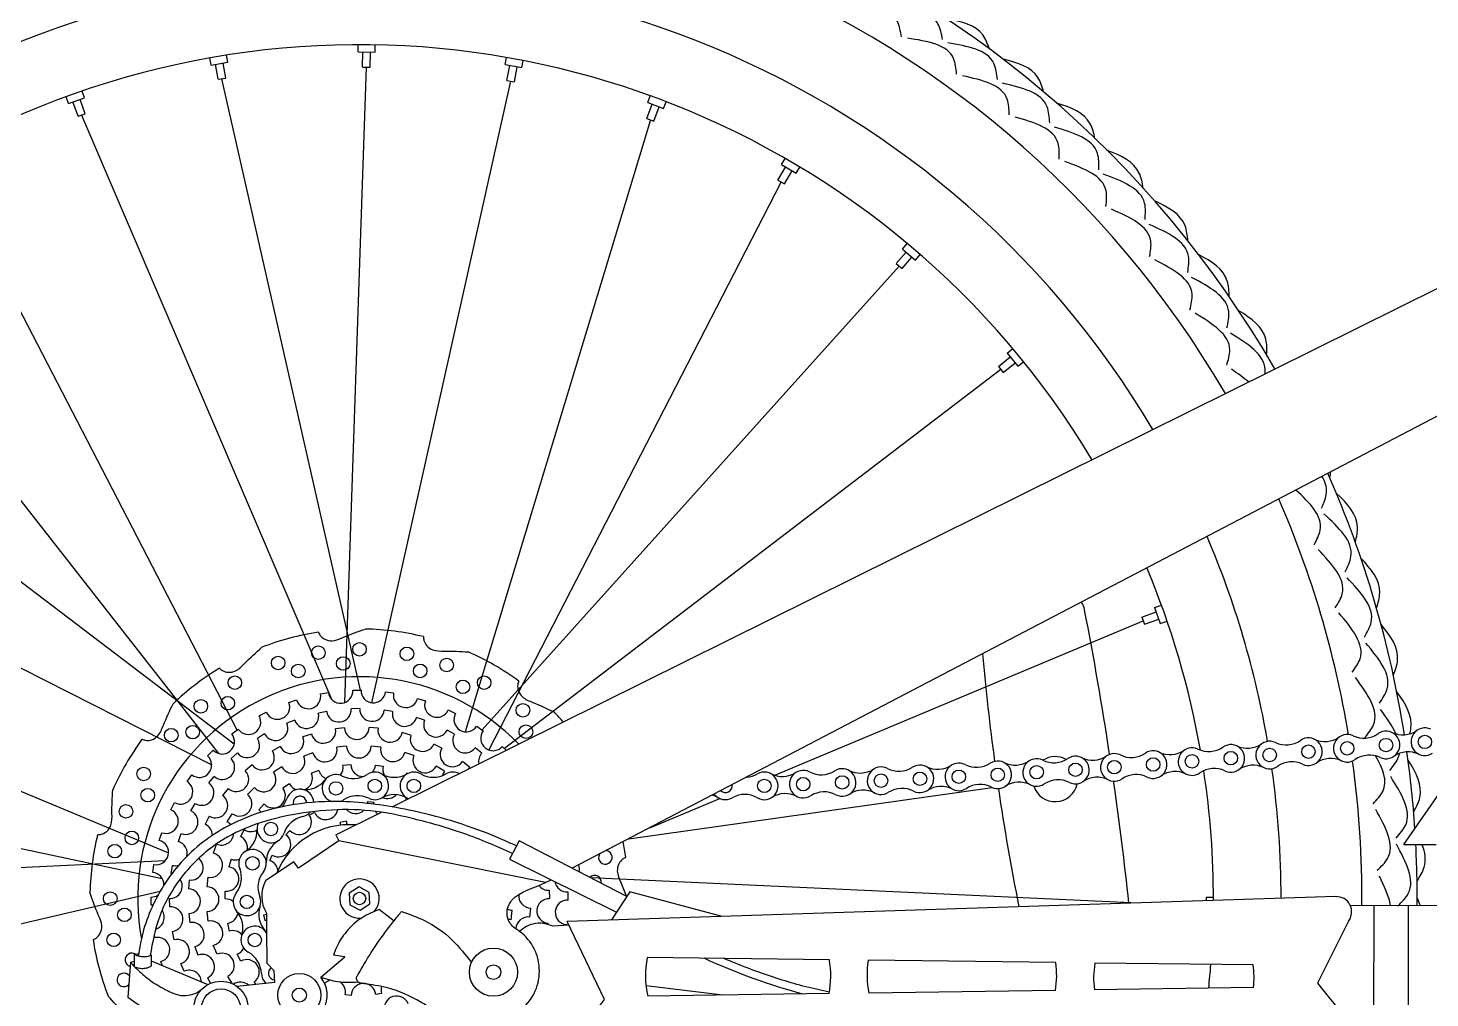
# Model space of a CAD drawing. Header units: millimetres. Extents: x -1488 to 354, y -1 to 1042.
# Drawn here: x -1249.3 to -795.1, y 313.1 to 627.3 of the extents above; entities that cross this region are included whole.
import ezdxf

# ---------------------------------------------------------------- set-up
doc = ezdxf.new("R2010")
doc.units = ezdxf.units.MM
doc.layers.add('ceco.net 420', color=7, linetype='Continuous')

msp = doc.modelspace()

# ---------------------------------------------------------------- linework, layer by layer
at = {"layer": 'ceco.net 420'}
for p, q in [((-1189.98, 615.33), (-1190.37, 617.65)), ((-1184.55, 616.25), (-1184.94, 618.56)), ((-1142.36, 619.59), (-1142.34, 621.93)), ((-1142.36, 619.59), (-1136.86, 619.54)), ((-1140.89, 614.64), (-1140.85, 619.57)), ((-1138.41, 614.62), (-1138.37, 619.55)), ((-1136.86, 619.54), (-1136.84, 621.88)), ((-1094.73, 615.5), (-1094.3, 617.81)), ((-1189.98, 615.33), (-1184.55, 616.25)), ((-1187.67, 610.72), (-1188.49, 615.59)), ((-1185.23, 611.13), (-1186.05, 616)), ((-1146.69, 408.8), (-1139.65, 614.63)), ((-1140.89, 614.64), (-1138.41, 614.62)), ((-1094.73, 615.5), (-1089.32, 614.5)), ((-1094.14, 610.38), (-1093.24, 615.23)), ((-1091.7, 609.93), (-1090.8, 614.78)), ((-1089.32, 614.5), (-1088.89, 616.81)), ((-1187.67, 610.72), (-1185.23, 611.13)), ((-1141.55, 412.85), (-1186.45, 610.93)), ((-1092.92, 610.15), (-1138.05, 408.76)), ((-1094.14, 610.38), (-1091.7, 609.93)), ((-1236.14, 602.88), (-1236.92, 605.09)), ((-1236.14, 602.88), (-1230.95, 604.72)), ((-1230.73, 599.57), (-1232.38, 604.21)), ((-1230.95, 604.72), (-1231.73, 606.93)), ((-1048.53, 603.21), (-1047.71, 605.41)), ((-1233.06, 598.74), (-1234.71, 603.39)), ((-1233.06, 598.74), (-1230.73, 599.57)), ((-1048.83, 598.06), (-1047.11, 602.68)), ((-1048.53, 603.21), (-1043.37, 601.28)), ((-1046.51, 597.2), (-1044.79, 601.81)), ((-1043.37, 601.28), (-1042.55, 603.48)), ((-1231.9, 599.15), (-1150.93, 409.86)), ((-1047.67, 597.63), (-1107.7, 399.35)), ((-1048.83, 598.06), (-1046.51, 597.2)), ((-1006.36, 578.07), (-1003.86, 582.31)), ((-1005.16, 583.08), (-1003.97, 585.1)), ((-1005.16, 583.08), (-1000.42, 580.29)), ((-1000.42, 580.29), (-999.23, 582.31)), ((-1274.61, 579.67), (-1181.57, 399.94)), ((-1099.97, 393.43), (-1005.29, 577.44)), ((-1006.36, 578.07), (-1004.22, 576.81)), ((-1004.22, 576.81), (-1001.72, 581.06)), ((-968, 551), (-964.8, 554.75)), ((-965.95, 555.73), (-964.43, 557.51)), ((-965.95, 555.73), (-961.76, 552.16)), ((-1187.5, 392.3), (-1313.28, 553.06)), ((-1102.16, 399.93), (-967.06, 550.19)), ((-968, 551), (-966.12, 549.39)), ((-966.12, 549.39), (-962.92, 553.14)), ((-961.76, 552.16), (-960.24, 553.94)), ((-701.72, 549.21), (-1072.95, 355.12)), ((-932.09, 521.98), (-930.28, 523.47)), ((-1182.45, 395.3), (-1346.75, 520.14)), ((-934.93, 517.68), (-931.12, 520.81)), ((-933.35, 515.77), (-929.55, 518.91)), ((-932.09, 521.98), (-928.58, 517.74)), ((-928.58, 517.74), (-926.78, 519.23)), ((-934.14, 516.72), (-1094.97, 393.89)), ((-934.93, 517.68), (-933.35, 515.77)), ((-1374, 481.9), (-1189.77, 388.67)), ((-888.46, 436.5), (-883.81, 438.15)), ((-888.46, 436.5), (-887.63, 434.17)), ((-884.32, 439.58), (-882.11, 440.36)), ((-884.32, 439.58), (-882.48, 434.39)), ((-1007.36, 385.24), (-888.04, 435.33)), ((-887.63, 434.17), (-882.98, 435.81)), ((-882.48, 434.39), (-880.27, 435.17)), ((-803.59, 362.79), (-763.98, 420.04)), ((-1339.38, 416.67), (-1203.74, 360.13)), ((-1164.76, 408.85), (-1162.28, 409.69)), ((-1154.54, 411.65), (-1151.96, 412.09)), ((-1144.01, 412.82), (-1141.39, 412.85)), ((-1133.42, 412.32), (-1130.83, 411.94)), ((-1123.05, 410.17), (-1120.55, 409.39)), ((-1174.42, 404.49), (-1172.1, 405.71)), ((-1152.52, 405.93), (-1155.22, 405.39)), ((-1141.84, 406.85), (-1144.58, 406.79)), ((-1131.15, 405.91), (-1133.87, 406.33)), ((-1113.13, 406.43), (-1110.79, 405.27)), ((-1183.28, 398.67), (-1181.18, 400.24)), ((-1162.88, 403.16), (-1165.45, 402.16)), ((-1146.76, 400.64), (-1149.65, 400.31)), ((-1135.87, 400.53), (-1138.77, 400.77)), ((-1120.79, 403.13), (-1123.4, 404.01)), ((-1111.07, 398.59), (-1113.48, 399.91)), ((-1103.93, 401.18), (-1101.79, 399.66)), ((-1172.61, 398.63), (-1174.96, 397.2)), ((-1157.46, 398.62), (-1160.23, 397.73)), ((-1125.22, 398.29), (-1128.02, 399.1)), ((-1115.2, 394.03), (-1117.79, 395.36)), ((-1205.76, 351.72), (-1406.72, 394.28)), ((-1191.11, 391.54), (-1189.29, 393.41)), ((-1181.4, 392.48), (-1183.47, 390.67)), ((-1167.56, 394.56), (-1170.1, 393.15)), ((-1156.96, 392.5), (-1159.9, 391.46)), ((-1146.08, 394.67), (-1149.18, 394.31)), ((-1134.99, 394.37), (-1138.1, 394.71)), ((-1124.25, 391.61), (-1127.2, 392.63)), ((-1102.29, 392.43), (-1104.43, 394.15)), ((-1095.66, 394.55), (-1094.41, 393.34)), ((-1176.67, 388.6), (-1178.89, 386.72)), ((-1167.08, 387.96), (-1169.72, 386.29)), ((-1155.03, 386.82), (-1157.42, 385.98)), ((-1147.24, 388.52), (-1144.72, 388.76)), ((-1136.74, 388.55), (-1134.24, 388.18)), ((-1126.55, 386.06), (-1126.12, 385.89)), ((-1114.39, 386.53), (-1117.04, 388.18)), ((-1106.21, 387.89), (-1108.49, 389.7)), ((-1197.74, 383.27), (-1196.23, 385.4)), ((-1190.71, 382.76), (-1188.99, 384.9)), ((-1164.58, 382.46), (-1166.7, 381.08)), ((-1184.45, 380.99), (-1186.26, 378.7)), ((-1178.14, 379.07), (-1175.94, 381.29)), ((-1054.67, 364.68), (-936.93, 381.32)), ((-1047.88, 368.23), (-1025.21, 377.75)), ((-1202.99, 374.06), (-1201.83, 376.41)), ((-1196.47, 373.71), (-1195.15, 376.12)), ((-1184.74, 370.15), (-1183.09, 372.8)), ((-1172.81, 375.95), (-1174.54, 374.1)), ((-1158.17, 372.32), (-1156.5, 373.26)), ((-1139.18, 376.74), (-1137.28, 376.52)), ((-1190.59, 372), (-1191.92, 369.4)), ((-1148.15, 370.07), (-1146.17, 370.49)), ((-1206.73, 364.15), (-1205.95, 366.65)), ((-1200.57, 363.8), (-1199.69, 366.4)), ((-1179.25, 367.66), (-1180.48, 365.45)), ((-1165.71, 365.97), (-1164.42, 367.37)), ((-1189.19, 359.99), (-1188.17, 362.95)), ((-1170.93, 357.59), (-1170.13, 359.33)), ((-803.59, 362.79), (-793.09, 362.79)), ((-1204.83, 357.54), (-1411.19, 347.54)), ((-1208.88, 353.77), (-1208.5, 356.36)), ((-1202.89, 353.33), (-1202.47, 356.04)), ((-1183.51, 358.06), (-1184.18, 355.63)), ((-1197.09, 351.32), (-1197.33, 348.42)), ((-1191.27, 349.1), (-1190.93, 352.2)), ((-889.66, 343.87), (-1066.94, 352.02)), ((-1407.49, 300.74), (-1206.41, 347.75)), ((-1209.38, 343.18), (-1209.41, 345.8)), ((-1203.35, 342.61), (-1203.41, 345.36)), ((-1185.41, 345.2), (-1185.35, 347.73)), ((-1080.4, 348.02), (-1080.34, 345.28)), ((-825.67, 345.93), (-1074.62, 337.92)), ((-1074.38, 347.45), (-1074.35, 344.83)), ((-867.61, 345.8), (-867.62, 344.58)), ((-867.61, 345.8), (-865.27, 345.78)), ((-1190.87, 338.01), (-1191.23, 341.11)), ((-1092.49, 341.54), (-1092.82, 338.43)), ((-1086.67, 339.31), (-1086.43, 342.21)), ((-820.99, 343.15), (-788.35, 343.08)), ((-813.35, 343.14), (-813.42, 306.25)), ((-802.23, 343.11), (-802.21, 306.21)), ((-1197.2, 340.44), (-1196.87, 337.54)), ((-1184.66, 337.26), (-1184.12, 334.79)), ((-1172.97, 340.05), (-1172.59, 338.17)), ((-1080.87, 337.31), (-1080.92, 336.93)), ((-1074.88, 336.86), (-1074.91, 336.6)), ((-1208.21, 332.65), (-1208.36, 333.53)), ((-1201.95, 331.98), (-1202.49, 334.67)), ((-1195.18, 329.74), (-1194.29, 326.97)), ((-1188.02, 327.29), (-1189.25, 330.16)), ((-1180.37, 324.98), (-1181.49, 327.25)), ((-1216.1, 324.74), (-1216.93, 313.32)), ((-1216.1, 324.74), (-1214.73, 325.02)), ((-1205.84, 323.68), (-1206.25, 324.91)), ((-1198.72, 321.75), (-1199.72, 324.31)), ((-989.69, 325.46), (-1048.66, 326.18)), ((-916.33, 324.57), (-977.12, 325.31)), ((-852.42, 323.79), (-903.66, 324.42)), ((-1191.12, 319.64), (-1190.14, 317.88)), ((-1183, 317.71), (-1184.52, 320.11)), ((-1175.34, 317.49), (-1176.02, 318.3)), ((-1144.58, 313.9), (-1146.47, 314.12)), ((-1134.73, 314.6), (-1136.61, 314.22)), ((-1024.16, 314.01), (-1049.08, 317)), ((-989.78, 314.51), (-1048.52, 313.66)), ((-916.46, 315.57), (-976.93, 314.69)), ((-852.3, 316.5), (-903.78, 315.75))]:
    msp.add_line(p, q, dxfattribs=at)
for points in [[(-1131.32, 375.02), (-764.51, 557.03), (-765.89, 560.53)], [(-1149.56, 365.97), (-1134.8, 373.29)], [(-1148.57, 363.98), (-1161.65, 355.11)], [(-1149.56, 365.97), (-1148.57, 363.98)], [(-1081.61, 350.5), (-1148.57, 363.98)], [(-1055.29, 346), (-1090.2, 364.03), (-1093.26, 358.1), (-1058.62, 340.9)], [(-1163.11, 357.25), (-1172.3, 351.02)], [(-1161.65, 355.11), (-1163.11, 357.25)], [(-1024.42, 339.53), (-1054.31, 347.5), (-1060.27, 338.38)], [(-1172.02, 340.62), (-1171.99, 335.08)], [(-1135.36, 341.81), (-1130.66, 338.15)], [(-1074.02, 336.66), (-1079.33, 336.34)], [(-821.52, 337.98), (-831.56, 317.91), (-823.21, 307.53), (-840.68, 307.03), (-844.47, 309.81), (-867.26, 310.06), (-870.27, 306.28), (-1067.36, 306.14), (-1062.55, 312.64), (-1074.62, 337.92)], [(-1171.99, 335.08), (-1171.95, 324.41)], [(-1214.73, 323.22), (-1214.73, 327.21)], [(-1146.67, 326.42), (-1150.33, 326.97)], [(-1209.4, 326.96), (-1209.4, 323.38)], [(-1209.4, 325.17), (-1190.97, 317.48)], [(-1171.95, 324.41), (-1169.6, 322.04)], [(-1154.45, 319.82), (-1146.67, 326.42)], [(-1169.39, 318.11), (-1181.55, 316.85)], [(-1169.6, 322.04), (-1169.39, 318.11)], [(-1216.93, 313.32), (-1197.35, 299.65)]]:
    msp.add_lwpolyline(points, dxfattribs=at)
msp.add_lwpolyline([(-1141.72, 341.58), (-1138.56, 343.58), (-1138.72, 347.32), (-1142.04, 349.06), (-1145.2, 347.05), (-1145.04, 343.31)], close=True, dxfattribs=at)
for centre, radius in [((-1155.24, 424.96), 2.2), ((-1141.89, 426.07), 2.2), ((-1168.23, 421.65), 2.2), ((-1147.16, 421.46), 2.2), ((-1126.53, 424.6), 2.2), ((-1113.63, 420.97), 2.2), ((-1161.74, 419.02), 2.2), ((-1122.23, 419.07), 2.2), ((-1182.27, 415.25), 2.2), ((-1108.38, 413.9), 2.2), ((-1101.51, 415.26), 2.2), ((-1193.27, 407.6), 2.2), ((-1184.53, 408.62), 2.2), ((-1088.95, 406.3), 2.2), ((-1202.87, 398.25), 2.2), ((-1195.93, 399.21), 2.2), ((-1087.98, 399.37), 2.2), ((-821.93, 393.98), 2.18), ((-809.36, 395.04), 2.18), ((-796.78, 396.06), 2.18), ((-884.79, 388.74), 2.18), ((-872.21, 389.78), 2.18), ((-859.64, 390.79), 2.18), ((-847.07, 391.82), 2.18), ((-834.5, 392.9), 2.18), ((-1211.82, 385.68), 2.2), ((-960.34, 384.12), 2.18), ((-947.74, 384.78), 2.18), ((-935.14, 385.41), 2.18), ((-922.55, 386.24), 2.18), ((-909.96, 387.03), 2.18), ((-897.37, 387.89), 2.18), ((-1149.5, 381), 2.18), ((-1136.91, 381.81), 2.18), ((-1124.29, 381.81), 2.18), ((-1010.75, 381.81), 2.18), ((-998.15, 382.38), 2.18), ((-985.54, 382.94), 2.18), ((-972.94, 383.52), 2.18), ((-1210.47, 378.81), 2.2), ((-1217.53, 373.56), 2.2), ((-1170.58, 367.85), 2.18), ((-1215.64, 364.96), 2.2), ((-1221.16, 360.66), 2.2), ((-1176.54, 356.73), 2.18), ((-1222.63, 345.3), 2.2), ((-1178.36, 344.24), 2.18), ((-1141.88, 345.32), 2.02), ((-1218.03, 340.03), 2.2), ((-1221.52, 331.95), 2.2), ((-1175.81, 331.89), 2.18), ((-1098.49, 321.47), 7.8), ((-1098.49, 321.47), 2.38), ((-1186.75, 309.76), 8.79), ((-1161.38, 314.02), 7.01), ((-1186.75, 309.76), 6.31), ((-1161.38, 314.02), 2.28)]:
    msp.add_circle(centre, radius, dxfattribs=at)
for centre, radius, start, end in [((-1141.88, 345.32), 342.61, 30.0574, 339.9575), ((-1141.88, 345.32), 324.72, 30.2597, 337.846), ((-1141.88, 345.32), 298.54, 30.5996, 334.5978), ((-1141.88, 345.32), 276.61, 30.9341, 331.0391), ((-1141.88, 345.32), 342.61, 8.9072, 23.7109), ((-1141.88, 345.32), 324.72, 9.4179, 23.4963), ((-1141.88, 345.32), 298.54, 9.8182, 23.1356), ((-1141.88, 345.32), 276.61, 10.0099, 22.7809), ((-914.37, 437.38), 7.5, 11.0639, 32.0355), ((-1999.08, 225.28), 1112.75, 8.61735, 11.06386), ((-1141.88, 345.32), 87.33, 98.7973, 111.2143), ((-1141.88, 345.32), 87.33, 76.2973, 88.7143), ((-1141.88, 345.32), 87.33, 53.7973, 66.2143), ((-196.58, 489.56), 746.29, 184.99251, 187.68445), ((-1141.88, 345.32), 87.33, 121.2973, 133.7143), ((-1141.88, 345.32), 71.87, 44.1445, 190.5022), ((-1168.48, 407.39), 3.99, 204.8929, 21.5034), ((-1158.44, 410.79), 3.99, 195.8929, 12.5034), ((-1148, 412.57), 3.99, 186.8929, 3.5034), ((-1137.4, 412.7), 3.99, 177.8929, 354.5034), ((-1126.91, 411.17), 3.99, 168.8929, 345.5034), ((-1116.8, 408.02), 3.99, 159.8929, 336.5034), ((-1177.86, 402.46), 3.99, 213.8929, 30.5034), ((-1159.09, 404.4), 3.99, 198.1009, 14.3809), ((-1148.57, 406.49), 3.99, 188.1009, 4.3809), ((-1137.84, 406.72), 3.99, 178.1009, 354.3809), ((-1127.24, 405.09), 3.99, 168.1009, 344.3809), ((-1107.3, 403.32), 3.99, 150.8929, 327.5034), ((-1141.88, 345.32), 87.33, 40.9239, 43.7143), ((-1169.09, 400.51), 3.99, 208.1009, 24.3809), ((-1153.58, 399.61), 3.99, 194.2294, 10.1074), ((-1142.77, 400.85), 3.99, 182.9794, 358.8574), ((-1131.92, 399.95), 3.99, 171.7294, 347.6074), ((-1117.09, 401.64), 3.99, 158.1009, 334.3809), ((-1098.65, 397.2), 3.99, 141.8929, 318.5034), ((-803.97, 406.49), 8.14, 244.7345, 304.7345), ((-796.79, 396.12), 4.47, 64.461, 304.461), ((-1141.88, 345.32), 87.33, 143.7973, 156.2143), ((-1186.36, 396.13), 3.99, 222.8929, 39.5034), ((-1178.26, 394.95), 3.99, 218.1009, 34.3809), ((-1163.95, 396.28), 3.99, 205.4794, 21.3574), ((-1121.45, 396.96), 3.99, 160.4794, 336.3574), ((-1107.68, 396.48), 3.99, 148.1009, 324.3809), ((-859.63, 390.72), 4.47, 244.7025, 124.7025), ((-854.28, 402.15), 8.14, 244.8955, 304.8955), ((-847.06, 391.8), 4.47, 64.9952, 304.9952), ((-841.73, 403.23), 8.14, 244.9952, 304.9952), ((-834.5, 392.9), 4.47, 244.9952, 124.9952), ((-829.16, 404.33), 8.14, 245.0016, 305.0016), ((-821.93, 394), 4.47, 64.9147, 304.9147), ((-816.58, 405.42), 8.14, 244.9147, 304.9147), ((-809.36, 395.08), 4.47, 244.9147, 124.9147), ((-1193.76, 388.55), 3.99, 231.8929, 48.5034), ((-1186.32, 387.88), 3.99, 228.1009, 44.3809), ((-1173.47, 390.99), 3.99, 216.7294, 32.6074), ((-1163.56, 389.85), 3.99, 208.2708, 23.6492), ((-1153.11, 393.56), 3.99, 195.4137, 10.7921), ((-1142.09, 394.85), 3.99, 182.5566, 357.935), ((-1131.06, 393.66), 3.99, 169.6994, 345.0778), ((-1120.58, 390.04), 3.99, 156.8423, 332.2207), ((-1111.77, 391.98), 3.99, 149.2294, 325.1074), ((-1099.32, 389.76), 3.99, 138.1009, 191.6002), ((-922.55, 386.15), 4.47, 63.6132, 303.6132), ((-916.94, 397.45), 8.14, 243.6132, 303.6132), ((-916.54, 384), 7.3, 60.5497, 122.8322), ((-909.96, 386.95), 4.47, 243.6132, 123.6132), ((-904.4, 398.27), 8.14, 243.8796, 303.8796), ((-897.37, 387.8), 4.47, 64.1527, 304.1527), ((-891.87, 399.15), 8.14, 244.1527, 304.1527), ((-884.79, 388.71), 4.47, 244.1527, 124.1527), ((-879.34, 400.09), 8.14, 244.4327, 304.4327), ((-872.21, 389.69), 4.47, 64.7025, 304.7025), ((-866.82, 401.1), 8.14, 244.7025, 304.7025), ((-827.26, 382.56), 8.14, 65.0016, 125.0016), ((-814.71, 383.65), 8.14, 64.9147, 124.9147), ((-802.17, 384.71), 8.14, 64.7345, 124.7345), ((-1141.88, 345.32), 342.61, 3.7871, 7.9743), ((-1181.77, 383.95), 3.99, 227.9794, 43.8574), ((-1172.93, 383.91), 3.99, 221.128, 36.5064), ((-1151.18, 387.85), 3.99, 194.961, 247.8993), ((-1151.18, 387.85), 3.99, 319.6458, 9.702), ((-1140.73, 388.84), 3.99, 181.1148, 271.1698), ((-1136.91, 381.81), 4.47, 243.6554, 123.6554), ((-1140.73, 388.84), 3.99, 318.779, 355.8559), ((-1130.35, 387.3), 3.99, 167.2687, 211.1875), ((-1124.29, 381.81), 4.47, 60, 247.7692), ((-1130.35, 387.3), 3.99, 334.1762, 342.0097), ((-1111.16, 384.18), 3.99, 143.9851, 166.027), ((-1111.68, 381.81), 4.47, 62.7635, 120), ((-1103.24, 385.21), 3.99, 137.9794, 149.3584), ((-1010.75, 381.82), 4.47, 240, 120), ((-1004.92, 393.01), 8.14, 242.4689, 302.4689), ((-998.15, 382.37), 4.47, 62.5123, 302.5123), ((-992.32, 393.56), 8.14, 242.5123, 302.5123), ((-985.54, 382.92), 4.47, 242.5123, 122.5123), ((-979.74, 394.12), 8.14, 242.5977, 302.5977), ((-972.94, 383.49), 4.47, 62.7251, 302.7251), ((-967.16, 394.71), 8.14, 242.7251, 302.7251), ((-960.34, 384.09), 4.47, 242.7251, 122.7251), ((-954.59, 395.32), 8.14, 242.8947, 302.8947), ((-947.74, 384.73), 4.47, 63.1063, 303.1063), ((-942.03, 395.98), 8.14, 243.1063, 303.1063), ((-935.14, 385.41), 4.47, 243.1063, 123.1063), ((-929.48, 396.69), 8.14, 243.3536, 303.3536), ((-877.65, 378.31), 8.14, 64.4327, 124.4327), ((-865.03, 379.32), 8.14, 64.7025, 124.7025), ((-1141.88, 345.32), 276.61, 359.8637, 8.612), ((-852.42, 380.38), 8.14, 64.8955, 124.8955), ((-1141.88, 345.32), 298.54, 0.0092, 8.102), ((-839.83, 381.47), 8.14, 64.9952, 124.9952), ((-1141.88, 345.32), 324.72, 359.6169, 7.885), ((-1199.89, 379.9), 3.99, 240.8929, 57.5034), ((-1193.04, 379.51), 3.99, 238.1009, 54.3809), ((-1161.08, 384.39), 3.99, 208.8071, 251.5686), ((-1159.44, 388.77), 8.14, 262.0058, 322.0058), ((-1161.08, 384.39), 3.99, 286.8638, 23.5482), ((-1149.5, 381), 4.47, 63.6554, 252.5702), ((-1143.9, 392.31), 8.14, 243.6554, 303.6554), ((-1130.6, 392.73), 8.14, 240, 300), ((-1117.98, 392.73), 8.14, 240, 300), ((-1023.37, 381.81), 2.18, 225.6011, 9.6004), ((-1017.06, 392.75), 8.14, 273.7252, 300), ((-953.49, 373.5), 8.14, 62.8947, 122.8947), ((-940.85, 374.16), 8.14, 63.1063, 123.1063), ((-928.2, 374.88), 8.14, 63.3536, 123.3536), ((-916.54, 384), 7.3, 197.6623, 348.2513), ((-915.56, 375.65), 8.14, 63.6132, 123.6132), ((-902.92, 376.47), 8.14, 63.8796, 123.8796), ((-1999.08, 225.28), 1112.75, 6.11327, 8.16624), ((-890.29, 377.36), 8.14, 64.1527, 124.1527), ((-1188.54, 375.43), 3.99, 239.2294, 55.1074), ((-1180.74, 376.04), 3.99, 233.9851, 49.3635), ((-1169.88, 378.66), 3.99, 222.6533, 37.3943), ((-1173.19, 380.19), 8.14, 321.0068, 341.9135), ((-1161.19, 376.28), 4.47, 2.7792, 161.9135), ((-1161.19, 376.28), 2.18, 0.2652, 194.7454), ((-1149.5, 381), 4.47, 286.6361, 303.6554), ((-1142.51, 370.5), 8.14, 63.6554, 123.6554), ((-1130.6, 370.88), 8.14, 60, 120), ((-1132.78, 381.73), 3.99, 246.0378, 316.7132), ((-1122.89, 377.7), 3.99, 173.9181, 186.6352), ((-1029.66, 370.89), 8.14, 60.0751, 75.9517), ((-1023.37, 381.82), 4.47, 216.4502, 300), ((-1017.06, 370.9), 8.14, 60, 120), ((-1003.98, 371.18), 8.14, 62.4689, 122.4689), ((-991.36, 371.73), 8.14, 62.5123, 122.5123), ((-978.75, 372.29), 8.14, 62.5977, 122.5977), ((-966.12, 372.88), 8.14, 62.7251, 122.7251), ((-196.58, 489.56), 746.29, 188.36804, 191.35426), ((-1204.58, 370.4), 3.99, 249.8929, 66.5034), ((-1198.2, 370.11), 3.99, 248.1009, 64.3809), ((-1177.04, 370.99), 3.99, 34.8525, 51.2405), ((-1161.19, 376.28), 4.47, 281.9135, 319.4152), ((-1152.85, 374.88), 3.99, 203.9882, 348.4276), ((-1143.18, 376.83), 3.99, 222.5812, 313.2091), ((-1143.18, 376.83), 3.99, 349.9687, 358.7258), ((-1133.38, 375.68), 3.99, 167.9882, 176.7221), ((-1133.38, 375.68), 3.99, 212.1708, 228.553), ((-1193.52, 365.75), 3.99, 0.3027, 66.3574), ((-1186.6, 366.62), 3.99, 41.286, 62.2207), ((-1170.58, 367.85), 4.47, 156.5019, 341.9135), ((-1145.18, 343.71), 25.54, 85.4019, 157.7253), ((-1158.59, 363.93), 8.14, 101.9135, 161.9135), ((-1161.45, 370.05), 3.99, 221.9882, 34.7258), ((-1151.94, 368.79), 3.99, 4.3619, 18.7122), ((-1142.19, 370.85), 3.99, 185.1841, 203.872), ((-1141.88, 345.32), 87.33, 166.2973, 178.7143), ((-1207.73, 360.28), 3.99, 258.8929, 75.5034), ((-1201.65, 359.95), 3.99, 346.5131, 74.3809), ((-1186.6, 366.62), 3.99, 246.8423, 356.0191), ((-1182.16, 361.83), 3.99, 347.5893, 65.0866), ((-1177.04, 370.99), 3.99, 236.4994, 299.9223), ((-1183.19, 367.45), 8.14, 301.8213, 1.8213), ((-1163.93, 357.13), 8.14, 121.8213, 181.8213), ((-1168.13, 362.79), 3.99, 239.9882, 52.7258), ((-1141.88, 345.32), 87.33, 8.7973, 12.167), ((-1190.22, 356.13), 3.99, 259.6994, 75.0778), ((-1176.54, 356.73), 4.47, 321.729, 201.729), ((-1062.24, 358.68), 2.2, 151.9875, 83.214), ((-1141.88, 345.32), 342.61, 359.6298, 2.9227), ((-1201.65, 359.95), 3.99, 258.1009, 287.6225), ((-1196.51, 355.28), 3.99, 261.7294, 50.3603), ((-1184.94, 351.7), 3.99, 264.1917, 78.9328), ((-1182.16, 361.83), 3.99, 250.3456, 289.8372), ((-1188.26, 352.06), 8.14, 321.729, 21.729), ((-1172.25, 353.82), 3.99, 10.1341, 70.7258), ((-1141.88, 345.32), 71.87, 6.8313, 8.7344), ((-1209.26, 349.79), 3.99, 357.493, 84.5034), ((-1203.28, 349.35), 3.99, 268.1009, 34.7086), ((-1203.28, 349.35), 3.99, 81.9973, 84.3809), ((-1166.64, 348.91), 8.14, 141.729, 201.729), ((-1163.34, 346.06), 10.24, 151.0135, 212.0678), ((-1141.88, 345.32), 6.37, 318.3874, 275.6261), ((-1074.62, 351.43), 3.99, 189.0645, 273.5034), ((-1065.73, 350.6), 2.2, 351.5102, 133.8793), ((-1209.26, 349.79), 3.99, 267.8929, 301.5599), ((-1197.41, 344.43), 3.99, 272.9794, 88.8574), ((-1191.41, 345.1), 3.99, 272.5566, 87.935), ((-1185.22, 341.21), 3.99, 53.1402, 92.779), ((-1178.36, 344.24), 4.47, 141.729, 21.729), ((-1086.35, 346.21), 3.99, 173.9196, 268.8574), ((-1080.47, 341.28), 3.99, 88.1009, 264.3809), ((-1080.71, 352.01), 3.99, 218.285, 274.3809), ((-825.43, 341), 4.94, 322.3526, 92.7677), ((-1209.13, 339.2), 3.99, 85.1852, 93.5034), ((-1209.13, 339.2), 3.99, 288.029, 35.0206), ((-1203.05, 338.63), 3.99, 278.1009, 94.3809), ((-1185.22, 341.21), 3.99, 278.0379, 353.057), ((-1187.78, 335.86), 8.14, 341.6368, 41.6368), ((-1166.38, 340.27), 8.14, 161.6368, 221.6368), ((-1092.34, 345.53), 3.99, 245.9858, 267.935), ((-1074.49, 340.84), 3.99, 87.8929, 264.5034), ((-1196.17, 333.61), 3.99, 284.2294, 100.1074), ((-1190.12, 334.09), 3.99, 285.4137, 100.7921), ((-1175.81, 331.89), 4.47, 31.3167, 241.5445), ((-1173.39, 344.02), 3.99, 275.9882, 290.0809), ((-1171.44, 334.35), 3.99, 98.1039, 106.7258), ((-1093.54, 334.5), 3.99, 79.6994, 92.3904), ((-1087.24, 335.36), 3.99, 81.7294, 178.2864), ((-1141.88, 345.32), 87.33, 188.7973, 201.2143), ((-1207.35, 328.75), 3.99, 285.8929, 102.5034), ((-1200.96, 328.11), 3.99, 288.1009, 104.3809), ((-1182.98, 330.96), 3.99, 40.7836, 106.6251), ((-1099.69, 321.82), 16.08, 306.6231, 53.1051), ((-1215.58, 325.45), 2.2, 56.4319, 253.4592), ((-1192.84, 323.25), 3.99, 295.4794, 111.3574), ((-1186.42, 323.63), 3.99, 298.2708, 113.6492), ((-1182.98, 330.96), 3.99, 291.8841, 333.9662), ((-1181.82, 320.8), 8.14, 1.5445, 61.5445), ((-1178.35, 321.54), 3.99, 305.7302, 120.4713), ((-1169.21, 321.14), 2.18, 125.1774, 264.0188), ((-1019.24, 320.24), 30.01, 168.5928, 192.6772), ((-1019.24, 320.24), 30.01, 348.9808, 10.0144), ((-946.77, 320.53), 30.72, 171.0415, 190.9477), ((-946.77, 320.53), 30.72, 350.7103, 7.5657), ((-878.09, 319.73), 25.99, 169.62, 188.813), ((-1141.88, 345.32), 276.61, 353.9758, 355.5718), ((-878.09, 319.73), 25.99, 352.8451, 8.9872), ((-1218.22, 318.97), 2.2, 35.6719, 316.0321), ((-1197.07, 318.11), 3.99, 3.5577, 114.3809), ((-1180.47, 314.27), 3.99, 48.0335, 124.1235), ((-1169.21, 321.14), 4.47, 181.5445, 227.9044), ((-1161.38, 314.01), 9.04, 260.1969, 39.9442), ((-1150.38, 314.95), 3.99, 101.0104, 134.3557), ((-1150.38, 314.95), 3.99, 347.9882, 58.4791), ((-1140.58, 313.81), 3.99, 5.9882, 178.7258), ((-1130.91, 315.75), 3.99, 164.3473, 196.7258), ((-1129.84, 309.76), 3.99, 21.7555, 195.6552)]:
    msp.add_arc(centre, radius, start, end, dxfattribs=at)
for points, knots in [([(-966.36, 624.51), (-966.64, 626.27), (-967.87, 633.72), (-976.45, 634.49), (-983, 635.07)], [0, 0, 0, 0, 5.072032, 21.445374, 21.445374, 21.445374, 21.445374]), ([(-953.02, 623.64), (-953.38, 625.46), (-954.85, 632.92), (-963.41, 633.74), (-969.89, 634.36)], [0, 0, 0, 0, 5.278026, 21.651368, 21.651368, 21.651368, 21.651368]), ([(-937.84, 620.53), (-938.41, 622.2), (-940.69, 627.93), (-946.82, 629.53), (-951.64, 630.25)], [1.290026, 1.290026, 1.290026, 1.290026, 6.384144, 19.446481, 19.446481, 19.446481, 19.446481]), ([(-948.47, 612.43), (-948.64, 614.21), (-949.38, 621.72), (-957.89, 623.05), (-964.39, 624.06)], [0, 0, 0, 0, 5.072032, 21.445374, 21.445374, 21.445374, 21.445374]), ([(-935.23, 610.7), (-935.46, 612.54), (-936.44, 620.08), (-944.93, 621.45), (-951.35, 622.49)], [0, 0, 0, 0, 5.278026, 21.651368, 21.651368, 21.651368, 21.651368]), ([(-920.27, 606.6), (-920.74, 608.3), (-922.64, 614.16), (-928.65, 616.16), (-933.41, 617.2)], [1.290026, 1.290026, 1.290026, 1.290026, 6.384144, 19.446481, 19.446481, 19.446481, 19.446481]), ([(-931.41, 599.21), (-931.47, 601), (-931.71, 608.54), (-940.12, 610.42), (-946.54, 611.86)], [0, 0, 0, 0, 5.072032, 21.445374, 21.445374, 21.445374, 21.445374]), ([(-918.31, 596.61), (-918.43, 598.46), (-918.91, 606.05), (-927.29, 607.98), (-933.63, 609.44)], [0, 0, 0, 0, 5.278026, 21.651368, 21.651368, 21.651368, 21.651368]), ([(-903.66, 591.55), (-904.01, 593.28), (-905.52, 599.25), (-911.4, 601.64), (-916.08, 602.98)], [1.290026, 1.290026, 1.290026, 1.290026, 6.384144, 19.446481, 19.446481, 19.446481, 19.446481]), ([(-915.26, 584.9), (-915.2, 586.69), (-914.95, 594.23), (-923.21, 596.66), (-929.52, 598.51)], [0, 0, 0, 0, 5.072032, 21.445374, 21.445374, 21.445374, 21.445374]), ([(-902.35, 581.45), (-902.35, 583.31), (-902.33, 590.91), (-910.57, 593.38), (-916.8, 595.25)], [0, 0, 0, 0, 5.278026, 21.651368, 21.651368, 21.651368, 21.651368]), ([(-888.06, 575.44), (-888.3, 577.19), (-889.42, 583.25), (-895.13, 586.02), (-899.71, 587.66)], [1.290026, 1.290026, 1.290026, 1.290026, 6.384144, 19.446481, 19.446481, 19.446481, 19.446481]), ([(-900.08, 569.57), (-899.9, 571.34), (-899.15, 578.85), (-907.24, 581.82), (-913.42, 584.08)], [0, 0, 0, 0, 5.072032, 21.445374, 21.445374, 21.445374, 21.445374]), ([(-887.42, 565.28), (-887.3, 567.13), (-886.79, 574.72), (-894.84, 577.72), (-900.94, 580)], [0, 0, 0, 0, 5.278026, 21.651368, 21.651368, 21.651368, 21.651368]), ([(-885.93, 553.27), (-885.63, 555.03), (-884.4, 562.48), (-892.28, 565.96), (-898.29, 568.63)], [0, 0, 0, 0, 5.072032, 21.445374, 21.445374, 21.445374, 21.445374]), ([(-873.56, 558.35), (-873.68, 560.11), (-874.4, 566.23), (-879.91, 569.36), (-884.38, 571.31)], [1.290026, 1.290026, 1.290026, 1.290026, 6.384144, 19.446481, 19.446481, 19.446481, 19.446481]), ([(-873.58, 548.17), (-873.34, 550.01), (-872.33, 557.54), (-880.17, 561.07), (-886.1, 563.74)], [0, 0, 0, 0, 5.278026, 21.651368, 21.651368, 21.651368, 21.651368]), ([(-872.87, 536.09), (-872.47, 537.83), (-870.75, 545.17), (-878.38, 549.17), (-884.21, 552.22)], [0, 0, 0, 0, 5.072032, 21.445374, 21.445374, 21.445374, 21.445374]), ([(-860.2, 540.34), (-860.21, 542.11), (-860.52, 548.26), (-865.82, 551.75), (-870.15, 553.98)], [1.290026, 1.290026, 1.290026, 1.290026, 6.384144, 19.446481, 19.446481, 19.446481, 19.446481]), ([(-860.89, 530.19), (-860.52, 532), (-859.02, 539.46), (-866.62, 543.49), (-872.36, 546.54)], [0, 0, 0, 0, 5.278026, 21.651368, 21.651368, 21.651368, 21.651368]), ([(-860.97, 518.09), (-860.45, 519.79), (-858.26, 527.01), (-865.61, 531.5), (-871.23, 534.92)], [0, 0, 0, 0, 5.072032, 21.445374, 21.445374, 21.445374, 21.445374]), ([(-848.05, 521.5), (-847.94, 523.26), (-847.85, 529.42), (-852.91, 533.25), (-857.08, 535.76)], [1.290026, 1.290026, 1.290026, 1.290026, 6.384144, 19.446481, 19.446481, 19.446481, 19.446481]), ([(-848.55, 515.33), (-848.5, 515.77), (-848.26, 521.36), (-854.25, 525.06), (-859.78, 528.48)], [3.914912, 3.914912, 3.914912, 3.914912, 5.278026, 21.651368, 21.651368, 21.651368, 21.651368]), ([(-830.22, 471.82), (-829.51, 473.53), (-827.98, 477.19), (-829.07, 480.43), (-830.12, 482.08)], [0, 0, 0, 0, 5.278026, 11.311974, 11.311974, 11.311974, 11.311974]), ([(-832.66, 459.96), (-831.82, 461.54), (-828.42, 467.88), (-834.03, 473.48), (-838.56, 477.67)], [0, 0, 0, 0, 5.072032, 20.452366, 20.452366, 20.452366, 20.452366]), ([(-819.32, 460.79), (-818.87, 462.5), (-817.59, 468.52), (-821.8, 473.27), (-825.4, 476.54)], [1.290026, 1.290026, 1.290026, 1.290026, 6.384144, 19.446481, 19.446481, 19.446481, 19.446481]), ([(-822.61, 451.16), (-821.79, 452.82), (-818.41, 459.64), (-824.71, 465.5), (-829.47, 469.93)], [0, 0, 0, 0, 5.278026, 21.651368, 21.651368, 21.651368, 21.651368]), ([(-825.83, 439.5), (-824.88, 441.01), (-820.89, 447.41), (-826.84, 453.65), (-831.38, 458.41)], [0, 0, 0, 0, 5.072032, 21.445374, 21.445374, 21.445374, 21.445374]), ([(-812.46, 439.45), (-811.9, 441.12), (-810.22, 447.05), (-814.11, 452.06), (-817.5, 455.56)], [1.290026, 1.290026, 1.290026, 1.290026, 6.384144, 19.446481, 19.446481, 19.446481, 19.446481]), ([(-816.38, 430.05), (-815.45, 431.66), (-811.63, 438.24), (-817.53, 444.49), (-821.99, 449.23)], [0, 0, 0, 0, 5.278026, 21.651368, 21.651368, 21.651368, 21.651368]), ([(-820.34, 418.62), (-819.3, 420.07), (-814.9, 426.2), (-820.43, 432.81), (-824.64, 437.86)], [0, 0, 0, 0, 5.072032, 21.445374, 21.445374, 21.445374, 21.445374]), ([(-1155.24, 431.62), (-1155.05, 431.24), (-1154.57, 430.29), (-1153.04, 429.09), (-1150.25, 428.53), (-1145.91, 430.56), (-1142.32, 431.8), (-1139.92, 432.63)], [0, 0, 0, 0, 1.265155, 3.187887, 5.583091, 9.401751, 17.081344, 17.081344, 17.081344, 17.081344]), ([(-807.01, 417.7), (-806.34, 419.34), (-804.28, 425.14), (-807.83, 430.39), (-810.98, 434.11)], [1.290026, 1.290026, 1.290026, 1.290026, 6.384144, 19.446481, 19.446481, 19.446481, 19.446481]), ([(-1121.19, 430.16), (-1121.16, 429.74), (-1121.08, 428.67), (-1120.13, 426.98), (-1117.77, 425.4), (-1112.98, 425.61), (-1109.19, 425.38), (-1106.66, 425.23)], [0, 0, 0, 0, 1.265155, 3.187887, 5.583091, 9.401751, 17.081344, 17.081344, 17.081344, 17.081344]), ([(-811.53, 408.58), (-810.5, 410.12), (-806.26, 416.44), (-811.74, 423.07), (-815.88, 428.08)], [0, 0, 0, 0, 5.278026, 21.651368, 21.651368, 21.651368, 21.651368]), ([(-1187.25, 419.94), (-1186.93, 419.66), (-1186.12, 418.96), (-1184.25, 418.44), (-1181.46, 418.99), (-1178.22, 422.52), (-1175.38, 425.05), (-1173.48, 426.73)], [0, 0, 0, 0, 1.265155, 3.187887, 5.583091, 9.401751, 17.081344, 17.081344, 17.081344, 17.081344]), ([(-1090.3, 415.79), (-1090.43, 415.39), (-1090.77, 414.37), (-1090.54, 412.45), (-1088.96, 410.07), (-1084.46, 408.44), (-1081.04, 406.78), (-1078.75, 405.67)], [0, 0, 0, 0, 1.265155, 3.187887, 5.583091, 9.401751, 17.081344, 17.081344, 17.081344, 17.081344]), ([(-816.24, 397.44), (-815.11, 398.81), (-810.31, 404.64), (-815.39, 411.6), (-819.27, 416.92)], [0, 0, 0, 0, 5.072032, 21.445374, 21.445374, 21.445374, 21.445374]), ([(-801.72, 398.66), (-801.53, 399.24), (-800.35, 403.86), (-802.99, 408.36), (-805.88, 412.28)], [4.521104, 4.521104, 4.521104, 4.521104, 6.384144, 19.446481, 19.446481, 19.446481, 19.446481]), ([(-1212.35, 396.9), (-1211.95, 396.77), (-1210.93, 396.43), (-1209.01, 396.66), (-1206.64, 398.24), (-1205, 402.74), (-1203.34, 406.16), (-1202.23, 408.44)], [0, 0, 0, 0, 1.265155, 3.187887, 5.583091, 9.401751, 17.081344, 17.081344, 17.081344, 17.081344]), ([(-813.53, 376.03), (-812.31, 377.33), (-808.12, 381.79), (-810.36, 387.42), (-812.75, 391.56)], [0, 0, 0, 0, 5.072032, 17.400319, 17.400319, 17.400319, 17.400319]), ([(-808.1, 386.84), (-806.97, 388.31), (-805.58, 390.11), (-805.06, 392), (-804.99, 392.35)], [0, 0, 0, 0, 5.278026, 6.47879, 6.47879, 6.47879, 6.47879]), ([(-800.42, 373.37), (-799.55, 374.91), (-796.75, 380.39), (-799.59, 386.06), (-802.22, 390.16)], [1.290026, 1.290026, 1.290026, 1.290026, 6.384144, 19.446481, 19.446481, 19.446481, 19.446481]), ([(-806.1, 364.92), (-804.87, 366.31), (-799.85, 372.02), (-804.41, 379.31), (-807.86, 384.82)], [0, 0, 0, 0, 5.278026, 21.651368, 21.651368, 21.651368, 21.651368]), ([(-1226.73, 366), (-1226.3, 366.03), (-1225.24, 366.11), (-1223.55, 367.06), (-1221.96, 369.43), (-1222.17, 374.21), (-1221.95, 378.01), (-1221.8, 380.54)], [0, 0, 0, 0, 1.265155, 3.187887, 5.583091, 9.401751, 17.081344, 17.081344, 17.081344, 17.081344]), ([(-1091.06, 362.36), (-1092.27, 362.92), (-1097.47, 365.32), (-1107.21, 369.1), (-1119.48, 372.7), (-1134.87, 375.9), (-1156.24, 377.93), (-1180.65, 372.65), (-1199.53, 358.85), (-1208.21, 345.61), (-1212.22, 334.63), (-1213.14, 329.22), (-1213.56, 326.75)], [0, 0, 0, 0, 4.004704, 17.164887, 31.316016, 42.320534, 64.2864, 95.443543, 114.578365, 133.05848, 141.995108, 149.491658, 149.491658, 149.491658, 149.491658]), ([(-1092.3, 359.96), (-1097.52, 362.22), (-1107.92, 366.71), (-1122.27, 370.74), (-1140.65, 374.88), (-1162.02, 373.86), (-1184.43, 367), (-1198.9, 354.39), (-1207.05, 340.94), (-1208.91, 331.16), (-1209.73, 326.84)], [0, 0, 0, 0, 17.057626, 33.926184, 44.659762, 73.444237, 97.048267, 113.402081, 129.972767, 143.108614, 143.108614, 143.108614, 143.108614]), ([(-812.22, 354.49), (-810.92, 355.7), (-805.41, 360.86), (-809.53, 368.42), (-812.68, 374.19)], [0, 0, 0, 0, 5.072032, 21.445374, 21.445374, 21.445374, 21.445374]), ([(-805.54, 342.92), (-804.22, 344.23), (-798.83, 349.59), (-802.91, 357.17), (-805.99, 362.89)], [0, 0, 0, 0, 5.278026, 21.651368, 21.651368, 21.651368, 21.651368]), ([(-799.32, 350.98), (-798.35, 352.45), (-796.1, 356.22), (-796.7, 360.28), (-797.62, 362.79)], [1.290026, 1.290026, 1.290026, 1.290026, 6.384144, 14.228713, 14.228713, 14.228713, 14.228713]), ([(-1055.57, 358.67), (-1055.95, 358.48), (-1056.91, 358), (-1058.11, 356.48), (-1058.67, 353.69), (-1057.07, 350.27), (-1056.07, 347.61), (-1055.54, 346.13)], [0, 0, 0, 0, 1.265155, 3.187887, 5.583091, 9.401751, 14.115672, 14.115672, 14.115672, 14.115672]), ([(-1090.03, 334.69), (-1090.42, 334.93), (-1091.91, 335.85), (-1093.8, 337.89), (-1094.25, 340.87), (-1093.73, 343.06), (-1090.61, 347.71), (-1084.63, 348.79), (-1080.43, 351.12), (-1079.85, 351.44)], [0, 0, 0, 0, 1.384212, 5.262003, 7.814886, 10.139628, 11.857316, 24.313517, 26.309806, 26.309806, 26.309806, 26.309806]), ([(-1228.19, 331.96), (-1227.81, 332.15), (-1226.85, 332.63), (-1225.65, 334.15), (-1225.09, 336.95), (-1227.12, 341.29), (-1228.36, 344.88), (-1229.19, 347.28)], [0, 0, 0, 0, 1.265155, 3.187887, 5.583091, 9.401751, 17.081344, 17.081344, 17.081344, 17.081344]), ([(-1135.36, 341.81), (-1137.32, 341.02), (-1141.37, 339.37), (-1146.18, 334.95), (-1149.03, 330.55), (-1150.03, 327.79), (-1150.33, 326.97)], [0, 0, 0, 0, 6.307542, 13.040704, 19.214509, 21.831699, 21.831699, 21.831699, 21.831699]), ([(-1106.83, 309.84), (-1107.07, 309.61), (-1107.76, 308.97), (-1109.26, 308.04), (-1111.61, 307.27), (-1114.25, 307.3), (-1116.86, 308.16), (-1119.57, 310.27), (-1125.12, 313.69), (-1132.66, 316.83), (-1139.07, 317.47), (-1141.72, 317.93), (-1142.07, 318.12), (-1142.38, 318.36), (-1142.68, 318.76), (-1142.84, 319.26), (-1142.86, 319.95), (-1142.03, 321.15), (-1138.59, 327.52), (-1133.71, 334.39), (-1129.07, 340.14), (-1128.26, 341.14)], [0, 0, 0, 0, 0.991485, 2.826997, 5.235019, 8.330211, 10.576082, 13.34848, 18.520423, 30.179853, 37.340504, 37.888276, 38.15485, 38.535292, 39.051503, 39.629414, 40.090431, 41.068514, 43.804102, 62.12436, 65.97817, 65.97817, 65.97817, 65.97817]), ([(-1128.26, 341.14), (-1125.74, 340.24), (-1119.81, 338.14), (-1111.83, 332.58), (-1107.62, 327.15), (-1105.63, 324.6)], [0, 0, 0, 0, 8.007045, 18.855847, 28.541794, 28.541794, 28.541794, 28.541794]), ([(-1079.33, 336.34), (-1080.01, 336.61), (-1081.79, 337.34), (-1084.78, 337.39), (-1087.82, 336.48), (-1089.34, 335.27), (-1090.07, 334.69)], [0, 0, 0, 0, 2.166632, 5.753952, 8.713328, 11.510718, 11.510718, 11.510718, 11.510718]), ([(-1214.73, 327.21), (-1214.5, 327.1), (-1214.11, 326.92), (-1213.31, 326.67), (-1212.38, 326.49), (-1211.27, 326.5), (-1210.41, 326.64), (-1209.8, 326.81), (-1209.51, 326.91), (-1209.4, 326.96)], [0, 0, 0, 0, 0.786689, 1.262943, 2.532001, 3.606002, 4.577941, 5.143867, 5.494068, 5.494068, 5.494068, 5.494068]), ([(-1216.1, 324.74), (-1215.92, 324.53), (-1215.09, 323.57), (-1213.02, 321.44), (-1209.32, 318.35), (-1204.68, 315.69), (-1200.28, 313.73), (-1196.68, 313.93), (-1194.47, 314.82), (-1193.43, 315.59), (-1193.13, 315.82)], [0, 0, 0, 0, 0.846651, 3.801717, 8.917335, 15.226048, 19.882313, 23.041573, 25.765431, 26.908928, 26.908928, 26.908928, 26.908928]), ([(-1214.73, 323.22), (-1214.48, 323.12), (-1213.73, 322.83), (-1212.41, 322.63), (-1211.01, 322.77), (-1210.02, 323.08), (-1209.56, 323.3), (-1209.4, 323.38)], [0, 0, 0, 0, 0.810002, 2.405503, 3.952538, 4.994454, 5.499094, 5.499094, 5.499094, 5.499094]), ([(-989.69, 315), (-990.95, 315.25), (-992.2, 315.52), (-998.6, 316.97), (-1003.71, 318.44), (-1013.84, 321.84), (-1018.86, 323.77), (-1023.84, 325.88)], [132.749659, 132.749659, 132.749659, 132.749659, 136.679107, 136.679107, 152.858859, 152.858859, 169.021989, 169.021989, 169.021989, 169.021989]), ([(-1154.45, 319.82), (-1154.1, 319.73), (-1153.22, 319.5), (-1150.48, 318.58), (-1147.03, 318.12), (-1143.83, 318.18), (-1142.63, 318.3), (-1142.33, 318.34)], [0, 0, 0, 0, 1.082509, 2.724141, 8.682572, 11.384306, 12.300176, 12.300176, 12.300176, 12.300176]), ([(-1216.51, 299.95), (-1216.23, 300.27), (-1215.53, 301.08), (-1215, 302.94), (-1215.55, 305.74), (-1219.09, 308.97), (-1221.61, 311.81), (-1223.3, 313.71)], [0, 0, 0, 0, 1.265155, 3.187887, 5.583091, 9.401751, 17.081344, 17.081344, 17.081344, 17.081344])]:
    msp.add_open_spline(points, degree=3, knots=knots, dxfattribs=at)
for points in [[(-853.88, 512.68), (-855.55, 514.1), (-857.48, 515.46), (-859.41, 516.81)], [(-827.56, 481.64), (-827.44, 482.29), (-827.32, 482.94), (-827.24, 483.58)], [(-806.09, 398.62), (-807.3, 401.23), (-809.23, 403.91), (-811.16, 406.59)], [(-807.87, 343.12), (-808.48, 346.09), (-809.99, 349.35), (-811.5, 352.6)], [(-798.23, 343.1), (-798.55, 343.88), (-798.9, 344.66), (-799.27, 345.44)], [(-1214.73, 327.21), (-1214.31, 327.29), (-1213.88, 327.37), (-1213.44, 327.44)], [(-1209.68, 327.12), (-1209.59, 327.07), (-1209.5, 327.01), (-1209.4, 326.96)], [(-998.2, 314.38), (-1009.11, 317.2), (-1019.82, 321.25), (-1030.25, 325.95)]]:
    msp.add_open_spline(points, degree=3, dxfattribs=at)

doc.saveas('drawing.dxf')
